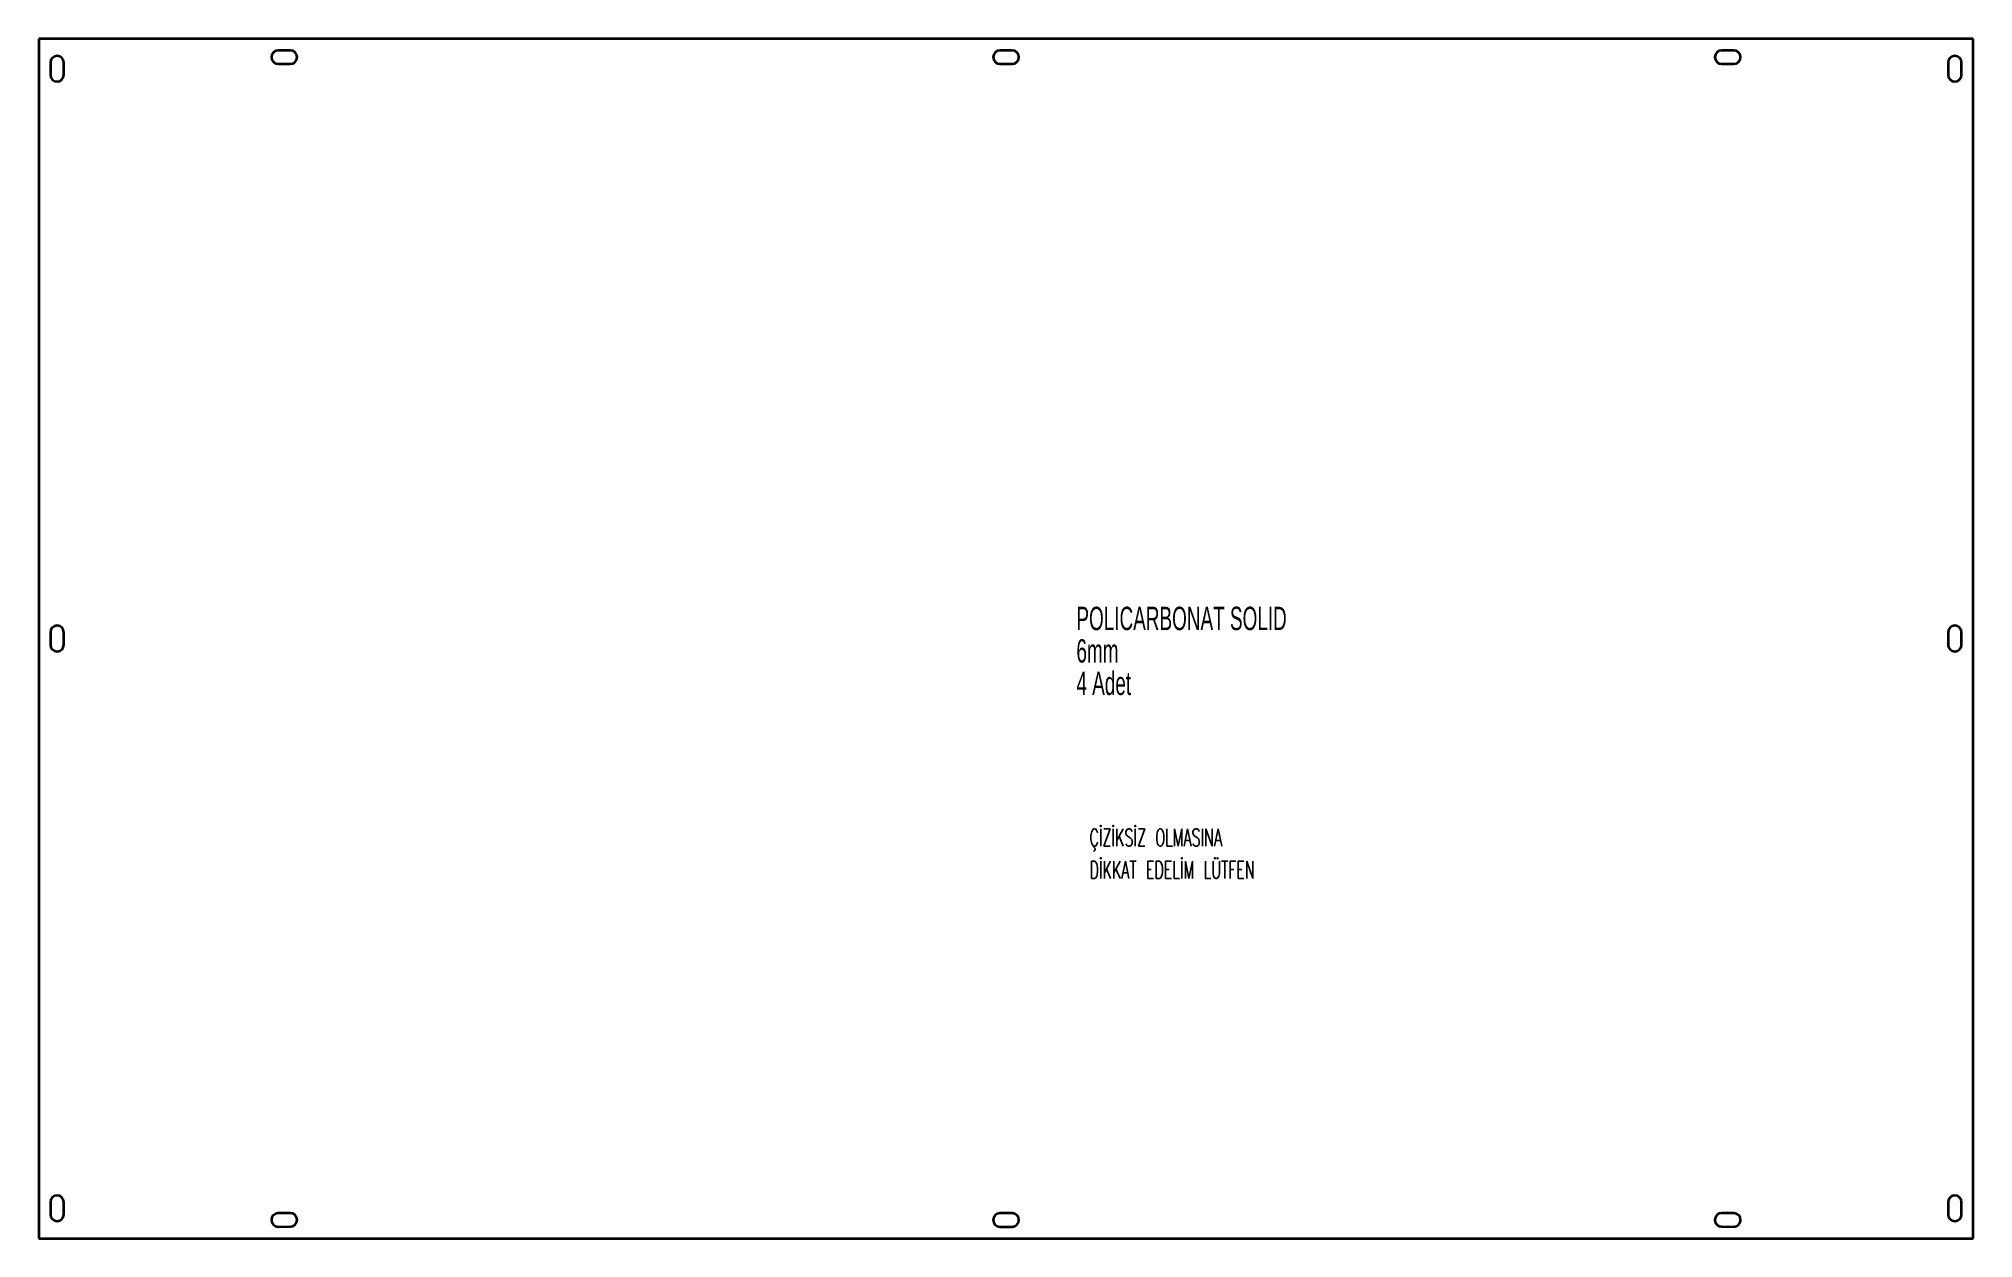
# Model space of a CAD drawing. Header units: millimetres. Extents: x -1439 to 137, y -298 to 679.
import ezdxf

# ---------------------------------------------------------------- set-up
doc = ezdxf.new("R2010")
doc.units = ezdxf.units.MM
doc.styles.add('SLDTEXTSTYLE0', font='TXT', dxfattribs={"width": 0.605})
doc.styles.add('SLDTEXTSTYLE1', font='TXT', dxfattribs={"width": 0.605, "bigfont": 'bigfont'})

msp = doc.modelspace()

# ---------------------------------------------------------------- linework, layer by layer
at = {"color": 7, "linetype": 'Continuous', "lineweight": 35}
for p, q in [((136.8, 679.2), (-1438.7, 679.2)), ((-1438.7, 679.2), (-1438.7, -297.8)), ((136.8, -297.8), (136.8, 679.2)), ((-1233.7, 669.7), (-1243.7, 669.7)), ((-645.9, 669.7), (-655.9, 669.7)), ((-58.2, 669.7), (-68.2, 669.7)), ((-1429.2, 659.8), (-1429.2, 649.8)), ((-1418.2, 649.8), (-1418.2, 659.8)), ((-1243.7, 658.7), (-1233.7, 658.7)), ((-655.9, 658.7), (-645.9, 658.7)), ((-68.2, 658.7), (-58.2, 658.7)), ((116.3, 659.8), (116.3, 649.8)), ((127.3, 649.8), (127.3, 659.8)), ((-1429.2, 195.7), (-1429.2, 185.7)), ((-1418.2, 185.7), (-1418.2, 195.7)), ((116.3, 195.7), (116.3, 185.7)), ((127.3, 185.7), (127.3, 195.7)), ((-1429.2, -268.3), (-1429.2, -278.3)), ((-1418.2, -278.3), (-1418.2, -268.3)), ((-1233.7, -277.2), (-1243.7, -277.3)), ((-645.9, -277.3), (-655.9, -277.3)), ((-58.1, -277.3), (-68.1, -277.2)), ((116.3, -268.3), (116.3, -278.3)), ((127.3, -278.3), (127.3, -268.3)), ((-1438.7, -297.8), (136.8, -297.8)), ((-1243.7, -288.3), (-1233.7, -288.2)), ((-655.9, -288.3), (-645.9, -288.3)), ((-68.2, -288.2), (-58.2, -288.3))]:
    msp.add_line(p, q, dxfattribs=at)
for centre, start, end in [((-1423.7, 659.8), 0, 180), ((-1243.7, 664.2), 90, 270), ((-1233.7, 664.2), 270, 90), ((-655.9, 664.2), 90, 270), ((-645.9, 664.2), 270, 90), ((-68.2, 664.2), 90, 270), ((-58.2, 664.2), 270, 90), ((121.8, 659.8), 0, 180), ((-1423.7, 649.8), 180, 0), ((121.8, 649.8), 180, 0), ((-1423.7, 195.7), 0, 180), ((121.8, 195.7), 0, 180), ((-1423.7, 185.7), 180, 0), ((121.8, 185.7), 180, 0), ((-1423.7, -268.3), 0, 180), ((121.8, -268.3), 0, 180), ((-1423.7, -278.3), 180, 0), ((-1243.7, -282.8), 90.3159, 270.3159), ((-1233.7, -282.7), 270.3159, 90.3159), ((-655.9, -282.8), 89.9973, 269.9973), ((-645.9, -282.8), 269.9973, 89.9973), ((-68.2, -282.7), 89.4593, 269.4593), ((-58.2, -282.8), 269.4593, 89.4593), ((121.8, -278.3), 180, 0)]:
    msp.add_arc(centre, 5.5, start, end, dxfattribs=at)

# ---------------------------------------------------------------- texts
at = {"color": 7, "linetype": 'Continuous', "lineweight": 0, "attachment_point": 1}
for s, insert, char_height, style in [('POLICARBONAT SOLID', (-593.6, 216.6), 19.05, 'SLDTEXTSTYLE0'), ('6mm', (-593.6, 190.2), 19.05, 'SLDTEXTSTYLE0'), ('4 Adet', (-593.6, 163.8), 19.05, 'SLDTEXTSTYLE0'), ('ÇİZİKSİZ OLMASINA', (-582.9, 35.7), 14.076, 'SLDTEXTSTYLE1'), ('DİKKAT EDELİM LÜTFEN', (-582.9, 9.3), 14.076, 'SLDTEXTSTYLE1')]:
    msp.add_mtext(s, dxfattribs=dict(at, insert=insert, char_height=char_height, style=style))

doc.saveas('drawing.dxf')
